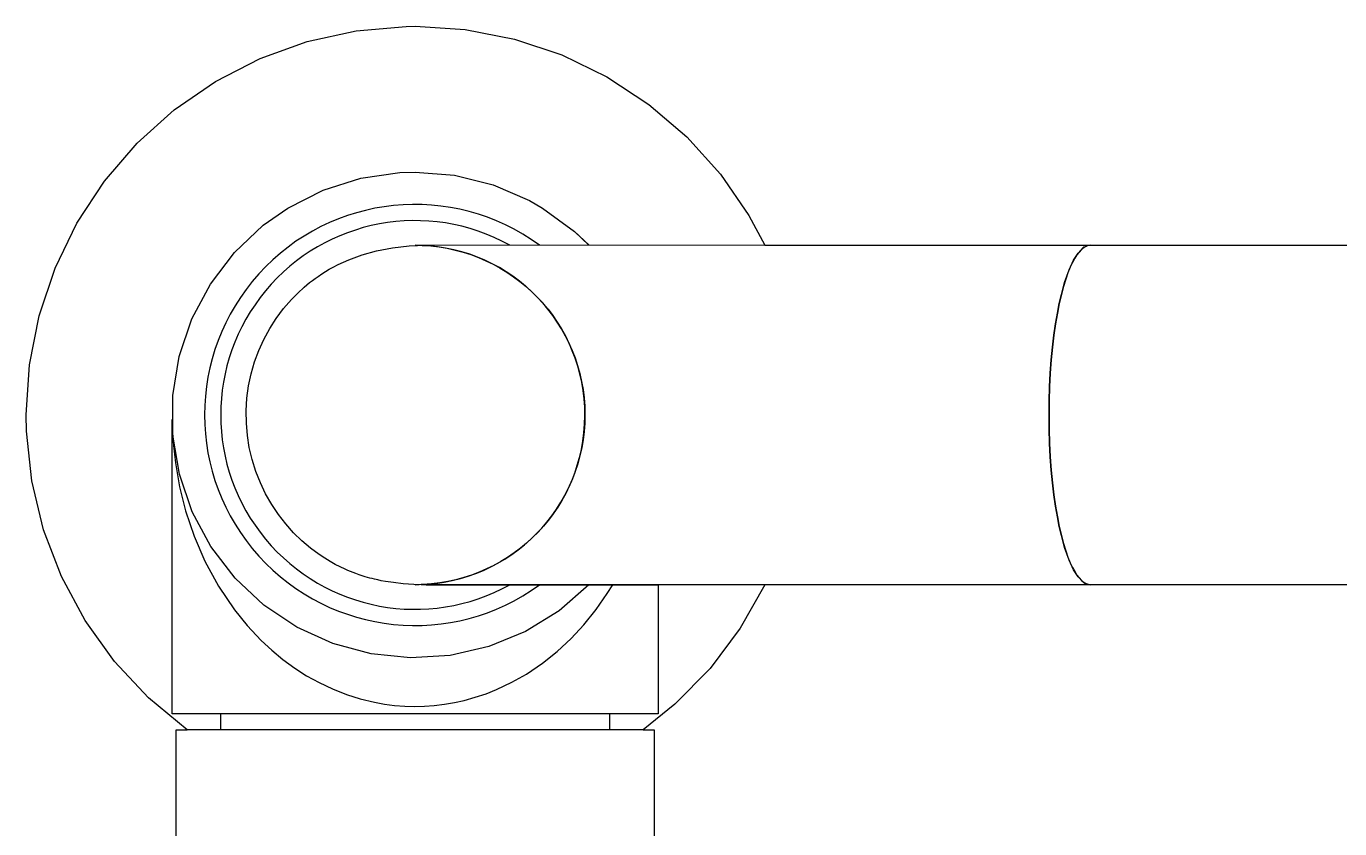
# Model space of a CAD drawing. Extents: x -14651 to 4579, y -10691 to -1290.
# Drawn here: x 881.54 to 889.67, y -9394.66 to -9389.7 of the extents above; entities that cross this region are included whole.
import ezdxf

# ---------------------------------------------------------------- set-up
doc = ezdxf.new("R2010")
doc.units = 0
doc.header["$LTSCALE"] = 25
doc.layers.add('Pena_2', color=2, linetype='Continuous')
doc.layers.add('PROJ', color=252, linetype='Continuous')

# ---------------------------------------------------------------- blocks, each defined once
blk = doc.blocks.new('layout-inferior 1')
at = {"layer": 'PROJ'}
for p, q in [((28533.6596, -9391.052), (28533.6258, -9391.0515)), ((28533.6596, -9391.052), (28533.6258, -9391.0515)), ((28533.6969, -9391.0539), (28533.6596, -9391.052)), ((28533.6969, -9391.0539), (28533.6596, -9391.052)), ((28532.1227, -9393.9499), (28532.1227, -9392.1499)), ((28532.1227, -9393.9499), (28532.1227, -9392.1499)), ((28532.1234, -9392.1499), (28532.1232, -9392.1499)), ((28532.1234, -9392.1499), (28532.1232, -9392.1499)), ((28533.6499, -9393.1512), (28533.6984, -9393.149)), ((28533.6499, -9393.1512), (28533.6984, -9393.149)), ((28533.6258, -9393.1515), (28533.6499, -9393.1512)), ((28533.6258, -9393.1515), (28533.6499, -9393.1512)), ((28535.1288, -9393.1515), (28535.1288, -9393.9499)), ((28535.1288, -9393.1515), (28535.1288, -9393.9499)), ((28535.1288, -9393.9499), (28532.1227, -9393.9499)), ((28535.1288, -9393.9499), (28532.1227, -9393.9499)), ((28532.4232, -9394.0501), (28532.4232, -9393.9499)), ((28532.4232, -9394.0501), (28532.4232, -9393.9499)), ((28534.8282, -9393.9499), (28534.8282, -9394.0501)), ((28534.8282, -9393.9499), (28534.8282, -9394.0501))]:
    blk.add_line(p, q, dxfattribs=at)
blk.add_lwpolyline([(28532.4232, -9394.0501), (28532.4232, -9393.9499), (28532.1227, -9393.9499), (28532.1227, -9392.1305), (28532.1232, -9392.1499), (28532.1277, -9392.1499), (28532.1274, -9391.9817), (28532.1668, -9391.7398), (28532.2449, -9391.5076), (28532.3597, -9391.2912), (28532.5082, -9391.0963), (28532.6863, -9390.9281), (28532.8376, -9390.8216), (28533.056, -9390.7105), (28533.2895, -9390.6365), (28533.532, -9390.6013), (28533.6257, -9390.5984), (28533.8699, -9390.6183), (28534.1076, -9390.6777), (28534.3325, -9390.7749), (28534.4139, -9390.8216), (28534.6113, -9390.9666), (28534.7016, -9391.0517), (28533.6819, -9391.052), (28533.67, -9391.0524, -0.956818), (28533.6741, -9393.1504), (28533.6862, -9393.1497, -0.005512), (28533.6631, -9393.1508), (28533.6946, -9393.1515), (28535.1288, -9393.1515), (28535.1288, -9393.9499), (28534.8282, -9393.9499), (28534.8282, -9394.0501)], format="xyb", close=True, dxfattribs=at)
blk.add_lwpolyline([(28532.4232, -9394.0501), (28532.4232, -9393.9499), (28532.1227, -9393.9499), (28532.1227, -9392.1305), (28532.1232, -9392.1499), (28532.1277, -9392.1499), (28532.1274, -9391.9817), (28532.1668, -9391.7398), (28532.2449, -9391.5076), (28532.3597, -9391.2912), (28532.5082, -9391.0963), (28532.6863, -9390.9281), (28532.8376, -9390.8216), (28533.056, -9390.7105), (28533.2895, -9390.6365), (28533.532, -9390.6013), (28533.6257, -9390.5984), (28533.8699, -9390.6183), (28534.1076, -9390.6777), (28534.3325, -9390.7749), (28534.4139, -9390.8216), (28534.6113, -9390.9666), (28534.7016, -9391.0517), (28533.6819, -9391.052), (28533.67, -9391.0524, -0.956818), (28533.6741, -9393.1504), (28533.6862, -9393.1497, -0.005512), (28533.6631, -9393.1508), (28533.6946, -9393.1515), (28535.1288, -9393.1515), (28535.1288, -9393.9499), (28534.8282, -9393.9499), (28534.8282, -9394.0501)], format="xyb", close=True, dxfattribs=at)
for points in [[(28535.7895, -9393.1515), (28533.6946, -9393.1515), (28533.6186, -9393.1499), (28533.551, -9393.1455), (28533.492, -9393.139), (28533.4415, -9393.1314), (28533.4166, -9393.1268), (28533.3946, -9393.1223), (28533.3753, -9393.118), (28533.359, -9393.114), (28533.345, -9393.1104), (28533.331, -9393.1065), (28533.3162, -9393.1022), (28533.2981, -9393.0965), (28533.2789, -9393.0901), (28533.2588, -9393.0829), (28533.243, -9393.0769), (28533.2267, -9393.0704), (28533.2097, -9393.0632), (28533.1922, -9393.0555), (28533.1629, -9393.0416), (28533.1322, -9393.0257), (28533.1, -9393.0077), (28533.0666, -9392.9873), (28533.0332, -9392.9651), (28532.9786, -9392.9246), (28532.9255, -9392.8796), (28532.8744, -9392.83), (28532.8259, -9392.7761), (28532.7805, -9392.7179), (28532.7388, -9392.6558), (28532.7013, -9392.5902), (28532.6684, -9392.5216), (28532.6404, -9392.4505), (28532.6176, -9392.3774), (28532.6002, -9392.303), (28532.5883, -9392.2278), (28532.5819, -9392.1517), (28532.581, -9392.075), (28532.5858, -9391.9983), (28532.5961, -9391.9221), (28532.612, -9391.847), (28532.6332, -9391.7737), (28532.6593, -9391.7027), (28532.6905, -9391.6339), (28532.7266, -9391.5674), (28532.7673, -9391.5038), (28532.8122, -9391.4437), (28532.8608, -9391.3873), (28532.8995, -9391.3477), (28532.9398, -9391.3106), (28532.9564, -9391.2965), (28532.9733, -9391.2827), (28532.9905, -9391.2693), (28533.008, -9391.2563), (28533.0257, -9391.2438), (28533.0482, -9391.2286), (28533.0711, -9391.2141), (28533.0943, -9391.2003), (28533.1179, -9391.1871), (28533.1499, -9391.1705), (28533.1825, -9391.1551), (28533.2157, -9391.1408), (28533.2978, -9391.1112), (28533.3875, -9391.0864), (28533.485, -9391.0674), (28533.588, -9391.0555), (28533.6946, -9391.0515)], [(28535.7895, -9393.1515), (28533.6946, -9393.1515), (28533.6186, -9393.1499), (28533.551, -9393.1455), (28533.492, -9393.139), (28533.4415, -9393.1314), (28533.4166, -9393.1268), (28533.3946, -9393.1223), (28533.3753, -9393.118), (28533.359, -9393.114), (28533.345, -9393.1104), (28533.331, -9393.1065), (28533.3162, -9393.1022), (28533.2981, -9393.0965), (28533.2789, -9393.0901), (28533.2588, -9393.0829), (28533.243, -9393.0769), (28533.2267, -9393.0704), (28533.2097, -9393.0632), (28533.1922, -9393.0555), (28533.1629, -9393.0416), (28533.1322, -9393.0257), (28533.1, -9393.0077), (28533.0666, -9392.9873), (28533.0332, -9392.9651), (28532.9786, -9392.9246), (28532.9255, -9392.8796), (28532.8744, -9392.83), (28532.8259, -9392.7761), (28532.7805, -9392.7179), (28532.7388, -9392.6558), (28532.7013, -9392.5902), (28532.6684, -9392.5216), (28532.6404, -9392.4505), (28532.6176, -9392.3774), (28532.6002, -9392.303), (28532.5883, -9392.2278), (28532.5819, -9392.1517), (28532.581, -9392.075), (28532.5858, -9391.9983), (28532.5961, -9391.9221), (28532.612, -9391.847), (28532.6332, -9391.7737), (28532.6593, -9391.7027), (28532.6905, -9391.6339), (28532.7266, -9391.5674), (28532.7673, -9391.5038), (28532.8122, -9391.4437), (28532.8608, -9391.3873), (28532.8995, -9391.3477), (28532.9398, -9391.3106), (28532.9564, -9391.2965), (28532.9733, -9391.2827), (28532.9905, -9391.2693), (28533.008, -9391.2563), (28533.0257, -9391.2438), (28533.0482, -9391.2286), (28533.0711, -9391.2141), (28533.0943, -9391.2003), (28533.1179, -9391.1871), (28533.1499, -9391.1705), (28533.1825, -9391.1551), (28533.2157, -9391.1408), (28533.2978, -9391.1112), (28533.3875, -9391.0864), (28533.485, -9391.0674), (28533.588, -9391.0555), (28533.6946, -9391.0515)], [(28535.7894, -9391.0515), (28533.6578, -9391.052)], [(28535.7894, -9391.0515), (28533.6578, -9391.052)], [(28535.0353, -9394.0501), (28532.2161, -9394.0501)], [(28535.0353, -9394.0501), (28532.2161, -9394.0501)]]:
    blk.add_lwpolyline(points, dxfattribs=at)
blk.add_lwpolyline([(28537.6979, -9393.0594), (28537.6699, -9392.9997), (28537.6422, -9392.9207), (28537.6225, -9392.847), (28537.6098, -9392.7919), (28537.5978, -9392.7315), (28537.5866, -9392.666), (28537.5765, -9392.5956), (28537.5676, -9392.5208), (28537.56, -9392.442), (28537.554, -9392.3599), (28537.5496, -9392.2753), (28537.547, -9392.1888), (28537.5461, -9392.1015), (28537.547, -9392.0141), (28537.5496, -9391.9277), (28537.554, -9391.843), (28537.56, -9391.7609), (28537.5676, -9391.6822), (28537.5765, -9391.6074), (28537.5866, -9391.537), (28537.5978, -9391.4715), (28537.6098, -9391.4111), (28537.6225, -9391.3559), (28537.6422, -9391.2823), (28537.6699, -9391.2033), (28537.6979, -9391.1435), (28537.7255, -9391.1004), (28537.762, -9391.0622), (28537.7774, -9391.0573), (28537.7629, -9391.0652), (28537.7478, -9391.0771), (28537.7322, -9391.0935), (28537.7188, -9391.111), (28537.7051, -9391.1323), (28537.6913, -9391.1577), (28537.6773, -9391.1875), (28537.6633, -9391.222), (28537.6495, -9391.2615), (28537.6358, -9391.3061), (28537.6225, -9391.3559), (28537.6098, -9391.4111), (28537.5978, -9391.4715), (28537.5866, -9391.537), (28537.5765, -9391.6074), (28537.5676, -9391.6822), (28537.56, -9391.7609), (28537.554, -9391.843), (28537.5496, -9391.9277), (28537.547, -9392.0141), (28537.5461, -9392.1015), (28537.547, -9392.1888), (28537.5496, -9392.2753), (28537.554, -9392.3599), (28537.56, -9392.442), (28537.5676, -9392.5208), (28537.5765, -9392.5956), (28537.5866, -9392.666), (28537.5978, -9392.7315), (28537.6098, -9392.7919), (28537.6225, -9392.847), (28537.6358, -9392.8969), (28537.6495, -9392.9415), (28537.6633, -9392.9809), (28537.6773, -9393.0155), (28537.6913, -9393.0453), (28537.7051, -9393.0707), (28537.7188, -9393.092), (28537.7322, -9393.1095), (28537.7478, -9393.1259), (28537.7766, -9393.1486), (28537.7913, -9393.1501), (28537.762, -9393.1408), (28537.7255, -9393.1025)], close=True, dxfattribs=at)
blk.add_lwpolyline([(28537.6979, -9393.0594), (28537.6699, -9392.9997), (28537.6422, -9392.9207), (28537.6225, -9392.847), (28537.6098, -9392.7919), (28537.5978, -9392.7315), (28537.5866, -9392.666), (28537.5765, -9392.5956), (28537.5676, -9392.5208), (28537.56, -9392.442), (28537.554, -9392.3599), (28537.5496, -9392.2753), (28537.547, -9392.1888), (28537.5461, -9392.1015), (28537.547, -9392.0141), (28537.5496, -9391.9277), (28537.554, -9391.843), (28537.56, -9391.7609), (28537.5676, -9391.6822), (28537.5765, -9391.6074), (28537.5866, -9391.537), (28537.5978, -9391.4715), (28537.6098, -9391.4111), (28537.6225, -9391.3559), (28537.6422, -9391.2823), (28537.6699, -9391.2033), (28537.6979, -9391.1435), (28537.7255, -9391.1004), (28537.762, -9391.0622), (28537.7774, -9391.0573), (28537.7629, -9391.0652), (28537.7478, -9391.0771), (28537.7322, -9391.0935), (28537.7188, -9391.111), (28537.7051, -9391.1323), (28537.6913, -9391.1577), (28537.6773, -9391.1875), (28537.6633, -9391.222), (28537.6495, -9391.2615), (28537.6358, -9391.3061), (28537.6225, -9391.3559), (28537.6098, -9391.4111), (28537.5978, -9391.4715), (28537.5866, -9391.537), (28537.5765, -9391.6074), (28537.5676, -9391.6822), (28537.56, -9391.7609), (28537.554, -9391.843), (28537.5496, -9391.9277), (28537.547, -9392.0141), (28537.5461, -9392.1015), (28537.547, -9392.1888), (28537.5496, -9392.2753), (28537.554, -9392.3599), (28537.56, -9392.442), (28537.5676, -9392.5208), (28537.5765, -9392.5956), (28537.5866, -9392.666), (28537.5978, -9392.7315), (28537.6098, -9392.7919), (28537.6225, -9392.847), (28537.6358, -9392.8969), (28537.6495, -9392.9415), (28537.6633, -9392.9809), (28537.6773, -9393.0155), (28537.6913, -9393.0453), (28537.7051, -9393.0707), (28537.7188, -9393.092), (28537.7322, -9393.1095), (28537.7478, -9393.1259), (28537.7766, -9393.1486), (28537.7913, -9393.1501), (28537.762, -9393.1408), (28537.7255, -9393.1025)], close=True, dxfattribs=at)
for points in [[(28549.0412, -9393.1515, 0), (28535.7895, -9393.1515, 0), (28535.636, -9393.4216, 0), (28535.4495, -9393.6693, 0), (28535.2327, -9393.8908, 0), (28535.0353, -9394.0501, 0), (28535.1038, -9394.0501, 0), (28535.1038, -9395.9584, 0)], [(28532.1477, -9395.9584, 0), (28532.1477, -9394.0501, 0), (28532.2161, -9394.0501, 0), (28531.9772, -9393.8526, 0), (28531.7657, -9393.626, 0), (28531.585, -9393.3741, 0), (28531.4383, -9393.101, 0), (28531.3279, -9392.8113, 0), (28531.2556, -9392.5099, 0), (28531.2228, -9392.2016, 0), (28531.2207, -9392.1015, 0), (28531.2407, -9391.7921, 0), (28531.3003, -9391.4879, 0), (28531.3985, -9391.1939, 0), (28531.5338, -9390.9149, 0), (28531.7038, -9390.6557, 0), (28531.9057, -9390.4205, 0), (28532.1362, -9390.2132, 0), (28532.3915, -9390.0373, 0), (28532.6673, -9389.8957, 0), (28532.959, -9389.7908, 0), (28533.2617, -9389.7242, 0), (28533.5705, -9389.6971, 0), (28533.6257, -9389.6965, 0), (28533.9351, -9389.7165, 0), (28534.2393, -9389.7761, 0), (28534.5333, -9389.8743, 0), (28534.8123, -9390.0095, 0), (28535.0715, -9390.1796, 0), (28535.3067, -9390.3815, 0), (28535.514, -9390.612, 0), (28535.6899, -9390.8673, 0), (28535.7894, -9391.0515, 0), (28549.0412, -9391.0515, 0)], [(28549.0412, -9393.1515, 0), (28535.7895, -9393.1515, 0), (28535.636, -9393.4216, 0), (28535.4495, -9393.6693, 0), (28535.2327, -9393.8908, 0), (28535.0353, -9394.0501, 0), (28535.1038, -9394.0501, 0), (28535.1038, -9395.9584, 0)], [(28532.1477, -9395.9584, 0), (28532.1477, -9394.0501, 0), (28532.2161, -9394.0501, 0), (28531.9772, -9393.8526, 0), (28531.7657, -9393.626, 0), (28531.585, -9393.3741, 0), (28531.4383, -9393.101, 0), (28531.3279, -9392.8113, 0), (28531.2556, -9392.5099, 0), (28531.2228, -9392.2016, 0), (28531.2207, -9392.1015, 0), (28531.2407, -9391.7921, 0), (28531.3003, -9391.4879, 0), (28531.3985, -9391.1939, 0), (28531.5338, -9390.9149, 0), (28531.7038, -9390.6557, 0), (28531.9057, -9390.4205, 0), (28532.1362, -9390.2132, 0), (28532.3915, -9390.0373, 0), (28532.6673, -9389.8957, 0), (28532.959, -9389.7908, 0), (28533.2617, -9389.7242, 0), (28533.5705, -9389.6971, 0), (28533.6257, -9389.6965, 0), (28533.9351, -9389.7165, 0), (28534.2393, -9389.7761, 0), (28534.5333, -9389.8743, 0), (28534.8123, -9390.0095, 0), (28535.0715, -9390.1796, 0), (28535.3067, -9390.3815, 0), (28535.514, -9390.612, 0), (28535.6899, -9390.8673, 0), (28535.7894, -9391.0515, 0), (28549.0412, -9391.0515, 0)], [(28532.8376, -9390.8216, 0), (28533.056, -9390.7105, 0), (28533.2895, -9390.6365, 0), (28533.532, -9390.6013, 0), (28533.6257, -9390.5984, 0)], [(28532.8376, -9390.8216, 0), (28533.056, -9390.7105, 0), (28533.2895, -9390.6365, 0), (28533.532, -9390.6013, 0), (28533.6257, -9390.5984, 0)], [(28533.6257, -9390.5984, 0), (28533.8699, -9390.6183, 0), (28534.1076, -9390.6777, 0), (28534.3325, -9390.7749, 0), (28534.4139, -9390.8216, 0)], [(28533.6257, -9390.5984, 0), (28533.8699, -9390.6183, 0), (28534.1076, -9390.6777, 0), (28534.3325, -9390.7749, 0), (28534.4139, -9390.8216, 0)], [(28534.7009, -9393.1519, 0), (28534.5159, -9393.3126, 0), (28534.3074, -9393.4412, 0), (28534.0807, -9393.5341, 0), (28533.8419, -9393.589, 0), (28533.5974, -9393.6043, 0), (28533.3536, -9393.5798, 0), (28533.1171, -9393.5159, 0), (28532.8941, -9393.4145, 0), (28532.6905, -9393.2782, 0), (28532.5117, -9393.1107, 0), (28532.3626, -9392.9163, 0), (28532.247, -9392.7003, 0), (28532.1681, -9392.4683, 0), (28532.1278, -9392.2267, 0), (28532.1274, -9391.9817, 0), (28532.1668, -9391.7398, 0), (28532.2449, -9391.5076, 0), (28532.3597, -9391.2912, 0), (28532.5082, -9391.0963, 0), (28532.6863, -9390.9281, 0), (28532.8376, -9390.8216, 0)], [(28534.7009, -9393.1519, 0), (28534.5159, -9393.3126, 0), (28534.3074, -9393.4412, 0), (28534.0807, -9393.5341, 0), (28533.8419, -9393.589, 0), (28533.5974, -9393.6043, 0), (28533.3536, -9393.5798, 0), (28533.1171, -9393.5159, 0), (28532.8941, -9393.4145, 0), (28532.6905, -9393.2782, 0), (28532.5117, -9393.1107, 0), (28532.3626, -9392.9163, 0), (28532.247, -9392.7003, 0), (28532.1681, -9392.4683, 0), (28532.1278, -9392.2267, 0), (28532.1274, -9391.9817, 0), (28532.1668, -9391.7398, 0), (28532.2449, -9391.5076, 0), (28532.3597, -9391.2912, 0), (28532.5082, -9391.0963, 0), (28532.6863, -9390.9281, 0), (28532.8376, -9390.8216, 0)], [(28534.4139, -9390.8216, 0), (28534.6113, -9390.9666, 0), (28534.7009, -9391.051, 0)], [(28534.4139, -9390.8216, 0), (28534.6113, -9390.9666, 0), (28534.7009, -9391.051, 0)], [(28537.8046, -9391.0515, 0), (28537.7913, -9391.0529, 0), (28537.7774, -9391.0573, 0), (28537.7629, -9391.0652, 0), (28537.7478, -9391.0771, 0), (28537.7322, -9391.0935, 0), (28537.7188, -9391.111, 0), (28537.7051, -9391.1323, 0), (28537.6913, -9391.1577, 0), (28537.6773, -9391.1875, 0), (28537.6633, -9391.222, 0), (28537.6495, -9391.2615, 0), (28537.6358, -9391.3061, 0), (28537.6225, -9391.3559, 0), (28537.6098, -9391.4111, 0), (28537.5978, -9391.4715, 0), (28537.5866, -9391.537, 0), (28537.5765, -9391.6074, 0), (28537.5676, -9391.6822, 0), (28537.56, -9391.7609, 0), (28537.554, -9391.843, 0), (28537.5496, -9391.9277, 0), (28537.547, -9392.0141, 0), (28537.5461, -9392.1015, 0), (28537.547, -9392.1888, 0), (28537.5496, -9392.2753, 0), (28537.554, -9392.3599, 0), (28537.56, -9392.442, 0), (28537.5676, -9392.5208, 0), (28537.5765, -9392.5956, 0), (28537.5866, -9392.666, 0), (28537.5978, -9392.7315, 0), (28537.6098, -9392.7919, 0), (28537.6225, -9392.847, 0), (28537.6358, -9392.8969, 0), (28537.6495, -9392.9415, 0), (28537.6633, -9392.9809, 0), (28537.6773, -9393.0155, 0), (28537.6913, -9393.0453, 0), (28537.7051, -9393.0707, 0), (28537.7188, -9393.092, 0), (28537.7322, -9393.1095, 0), (28537.7478, -9393.1259, 0), (28537.7629, -9393.1378, 0), (28537.7774, -9393.1457, 0), (28537.7913, -9393.1501, 0), (28537.8046, -9393.1515, 0)], [(28537.8046, -9391.0515, 0), (28537.7913, -9391.0529, 0), (28537.7774, -9391.0573, 0), (28537.7629, -9391.0652, 0), (28537.7478, -9391.0771, 0), (28537.7322, -9391.0935, 0), (28537.7188, -9391.111, 0), (28537.7051, -9391.1323, 0), (28537.6913, -9391.1577, 0), (28537.6773, -9391.1875, 0), (28537.6633, -9391.222, 0), (28537.6495, -9391.2615, 0), (28537.6358, -9391.3061, 0), (28537.6225, -9391.3559, 0), (28537.6098, -9391.4111, 0), (28537.5978, -9391.4715, 0), (28537.5866, -9391.537, 0), (28537.5765, -9391.6074, 0), (28537.5676, -9391.6822, 0), (28537.56, -9391.7609, 0), (28537.554, -9391.843, 0), (28537.5496, -9391.9277, 0), (28537.547, -9392.0141, 0), (28537.5461, -9392.1015, 0), (28537.547, -9392.1888, 0), (28537.5496, -9392.2753, 0), (28537.554, -9392.3599, 0), (28537.56, -9392.442, 0), (28537.5676, -9392.5208, 0), (28537.5765, -9392.5956, 0), (28537.5866, -9392.666, 0), (28537.5978, -9392.7315, 0), (28537.6098, -9392.7919, 0), (28537.6225, -9392.847, 0), (28537.6358, -9392.8969, 0), (28537.6495, -9392.9415, 0), (28537.6633, -9392.9809, 0), (28537.6773, -9393.0155, 0), (28537.6913, -9393.0453, 0), (28537.7051, -9393.0707, 0), (28537.7188, -9393.092, 0), (28537.7322, -9393.1095, 0), (28537.7478, -9393.1259, 0), (28537.7629, -9393.1378, 0), (28537.7774, -9393.1457, 0), (28537.7913, -9393.1501, 0), (28537.8046, -9393.1515, 0)], [(28532.1232, -9392.1499, 0), (28532.1235, -9392.1646, 0), (28532.1255, -9392.2122, 0), (28532.131, -9392.2911, 0), (28532.1429, -9392.3967, 0), (28532.1689, -9392.5456, 0), (28532.206, -9392.6937, 0), (28532.2588, -9392.8515, 0), (28532.3254, -9393.0061, 0), (28532.4087, -9393.1598, 0), (28532.5084, -9393.3076, 0), (28532.5868, -9393.4046, 0), (28532.6739, -9393.4971, 0), (28532.7387, -9393.5571, 0), (28532.8078, -9393.6143, 0), (28532.8814, -9393.668, 0), (28532.9544, -9393.7148, 0), (28533.0313, -9393.7576, 0), (28533.1139, -9393.7969, 0), (28533.2003, -9393.8309, 0), (28533.2856, -9393.8578, 0), (28533.3735, -9393.8791, 0), (28533.4354, -9393.8901, 0), (28533.4981, -9393.8981, 0), (28533.5613, -9393.903, 0), (28533.6224, -9393.9046, 0), (28533.6836, -9393.9033, 0), (28533.7444, -9393.899, 0), (28533.8071, -9393.8914, 0), (28533.869, -9393.8808, 0), (28533.9299, -9393.8673, 0), (28533.9979, -9393.8485, 0), (28534.0641, -9393.8262, 0), (28534.1283, -9393.8008, 0), (28534.2239, -9393.7557, 0), (28534.3142, -9393.7044, 0), (28534.4129, -9393.6376, 0), (28534.5041, -9393.5647, 0), (28534.59, -9393.4847, 0), (28534.6683, -9393.4004, 0), (28534.7449, -9393.3051, 0), (28534.8137, -9393.2062, 0), (28534.8475, -9393.1518, 0)], [(28532.1232, -9392.1499, 0), (28532.1235, -9392.1646, 0), (28532.1255, -9392.2122, 0), (28532.131, -9392.2911, 0), (28532.1429, -9392.3967, 0), (28532.1689, -9392.5456, 0), (28532.206, -9392.6937, 0), (28532.2588, -9392.8515, 0), (28532.3254, -9393.0061, 0), (28532.4087, -9393.1598, 0), (28532.5084, -9393.3076, 0), (28532.5868, -9393.4046, 0), (28532.6739, -9393.4971, 0), (28532.7387, -9393.5571, 0), (28532.8078, -9393.6143, 0), (28532.8814, -9393.668, 0), (28532.9544, -9393.7148, 0), (28533.0313, -9393.7576, 0), (28533.1139, -9393.7969, 0), (28533.2003, -9393.8309, 0), (28533.2856, -9393.8578, 0), (28533.3735, -9393.8791, 0), (28533.4354, -9393.8901, 0), (28533.4981, -9393.8981, 0), (28533.5613, -9393.903, 0), (28533.6224, -9393.9046, 0), (28533.6836, -9393.9033, 0), (28533.7444, -9393.899, 0), (28533.8071, -9393.8914, 0), (28533.869, -9393.8808, 0), (28533.9299, -9393.8673, 0), (28533.9979, -9393.8485, 0), (28534.0641, -9393.8262, 0), (28534.1283, -9393.8008, 0), (28534.2239, -9393.7557, 0), (28534.3142, -9393.7044, 0), (28534.4129, -9393.6376, 0), (28534.5041, -9393.5647, 0), (28534.59, -9393.4847, 0), (28534.6683, -9393.4004, 0), (28534.7449, -9393.3051, 0), (28534.8137, -9393.2062, 0), (28534.8475, -9393.1518, 0)]]:
    blk.add_polyline3d(points, dxfattribs=at)
for centre, radius, start, end in [((28533.6257, -9392.1015), 1.3025, 53.7761, 306.22564), ((28533.6257, -9392.1015), 1.3025, 53.7761, 306.22564), ((28533.6257, -9392.1015), 1.2025, 60.8896, 299.11294), ((28533.6257, -9392.1015), 1.2025, 60.8896, 299.11294), ((28533.6258, -9392.1015), 1.05, 271.22693, 88.24988), ((28533.6258, -9392.1015), 1.05, 271.22693, 88.24988)]:
    blk.add_arc(centre, radius, start, end, dxfattribs=at)

msp = doc.modelspace()

# ---------------------------------------------------------------- block references
at = {"layer": 'Pena_2'}
msp.add_blockref('layout-inferior 1', (-27649.6777, 0), dxfattribs=at)

doc.saveas('drawing.dxf')
